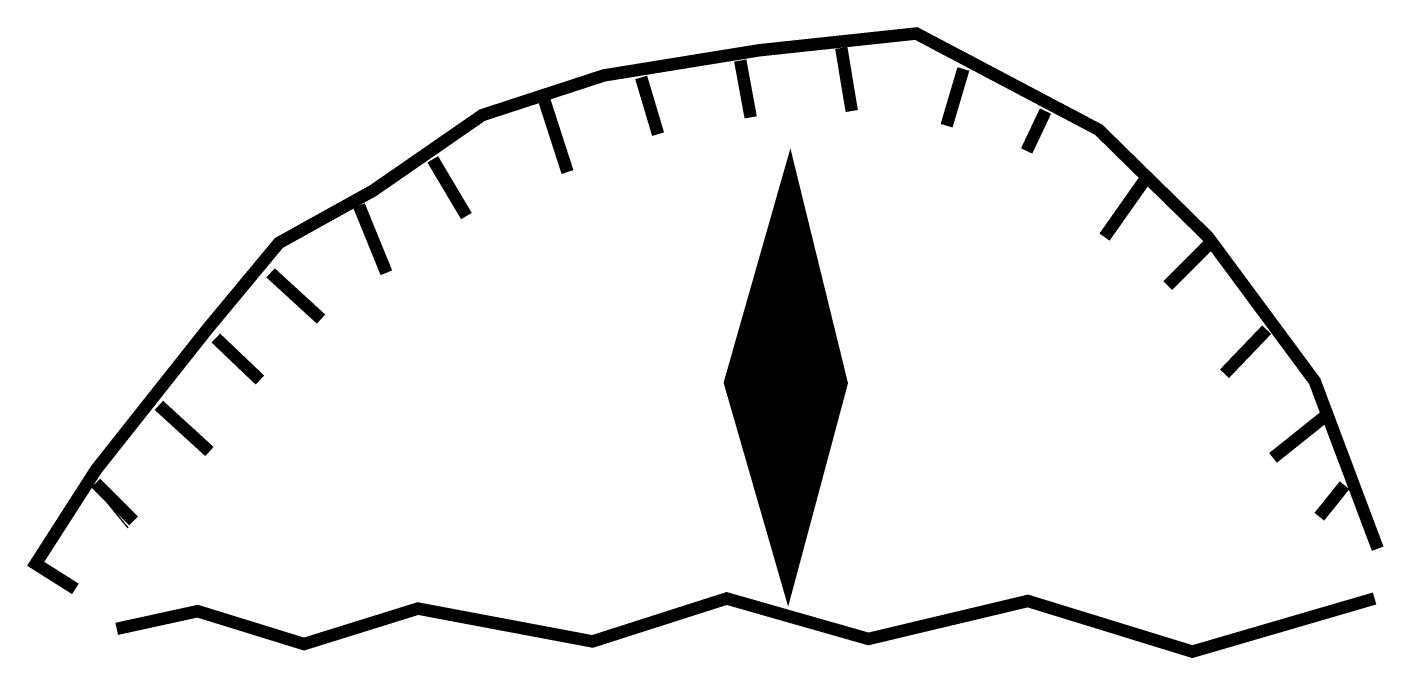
# Model space of a CAD drawing. Extents: x 0 to 10.9, y -0.3 to 4.9.
import ezdxf

# ---------------------------------------------------------------- set-up
doc = ezdxf.new("R2010")
doc.units = 0
doc.header["$MEASUREMENT"] = 0
doc.layers.get('0').update_dxf_attribs({"linetype": 'CONTINUOUS'})

msp = doc.modelspace()

# ---------------------------------------------------------------- linework, layer by layer
msp.add_line((0.512, 1.237), (0.815, 0.867))
at = {"const_width": 0.1}
for points in [[(0.394, 0.376), (0.075, 0.578), (0.563, 1.338), (0.563, 1.338), (1.456, 2.466), (2.029, 3.156), (2.787, 3.577), (3.663, 4.183), (4.64, 4.502), (5.887, 4.704), (7.151, 4.839), (8.617, 4.065), (9.493, 3.206), (10.352, 2.045), (10.858, 0.699)], [(6.548, 4.723), (6.632, 4.216)], [(5.736, 4.622), (5.82, 4.165)], [(7.529, 4.554), (7.394, 4.098)], [(4.94, 4.486), (5.076, 4.03)], [(4.162, 4.301), (4.348, 3.726)], [(8.189, 4.216), (8.037, 3.895)], [(3.265, 3.828), (3.536, 3.372)], [(8.984, 3.659), (8.663, 3.203)], [(2.673, 3.456), (2.893, 2.916)], [(9.492, 3.135), (9.171, 2.814)], [(1.962, 2.916), (2.368, 2.544)], [(9.966, 2.459), (9.627, 2.105)], [(1.522, 2.392), (1.877, 2.054)], [(1.065, 1.851), (1.471, 1.48)], [(10.44, 1.767), (10.017, 1.429)], [(0.557, 1.226), (0.862, 0.922)], [(10.592, 1.209), (10.389, 0.956)], [(0.726, 0.055), (1.376, 0.197), (2.231, -0.067), (3.146, 0.218), (4.549, -0.046), (5.627, 0.299), (6.766, -0.026), (8.047, 0.279), (9.369, -0.128), (10.833, 0.299)]]:
    msp.add_lwpolyline(points, dxfattribs=at)
msp.add_lwpolyline([(6.139, 3.917, 0, 1, 0), (6.104, 2.031, 1, 0, 0), (6.121, 0.233, 0, 0, 0)], format="xyseb")

doc.saveas('drawing.dxf')
